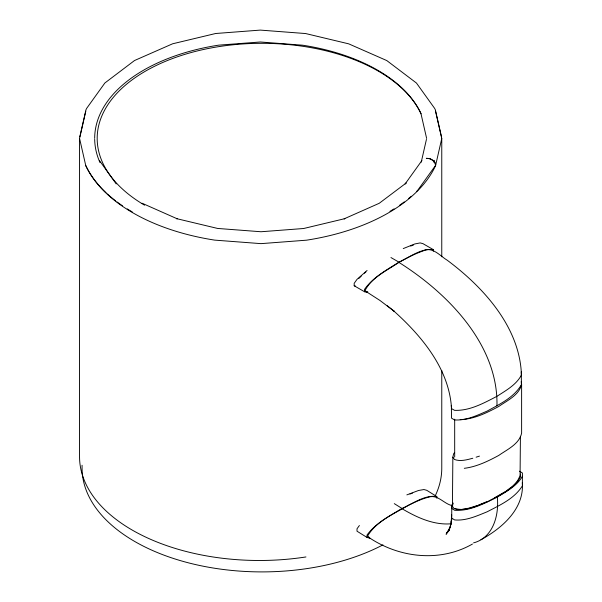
<?xml version="1.0" encoding="UTF-8"?>
<svg xmlns="http://www.w3.org/2000/svg" width="602" height="602" viewBox="0 0 602 602"><rect width="100%" height="100%" fill="white"/><g stroke="black" fill="none" stroke-linecap="round" stroke-linejoin="round"><path stroke-width="0.9" d="M85.777 111.174L79.562 138.422L79.547 456.647A179.855 103.837 0 0 0 305.951 556.948M369.824 538.218L367.017 537.436L367.039 534.997C375.798 523.018 389.592 516.027 401.986 508.434C412.942 503.761 424.425 494.671 436.804 496.552L436.789 498.178M519.496 471.2L522.408 473.006L522.37 485.867C514.529 498.599 499.976 505.093 487.184 511.775C476.867 515.944 466.031 520.986 454.63 519.925L451.726 518.111L451.763 505.251L453.171 503.039M520.414 436.352L520.083 475.256C515.666 489.08 499.479 494.889 487.846 501.564C477.258 505.552 465.527 511.828 453.991 508.555L452.426 506.29L452.854 457.196L453.592 453.87L454.593 452.486M522.453 476.25C516.945 485.98 506.515 491.428 497.312 497.109C499.141 515.086 493.264 537.729 473.541 542.891M451.681 514.868L451.139 522.385L451.763 518.901L450.266 526.615L451.289 522.942L448.926 530.723L450.176 526.961L446.097 534.283L448.099 531.671M452.426 506.29L452.982 503.799M79.818 136.827L86.026 109.617L86.756 108.24L104.868 82.993L134.539 60.516L172.631 43.788L215.697 33.494L260.32 30.1L305.62 33.546L348.693 43.841L386.785 60.569L416.449 83.038L434.569 108.292L435.299 109.669L441.499 136.88M421.249 162.134L426.434 139.386M433.846 162.186L434.26 160.365M435.547 111.227L441.763 138.475L435.645 165.302L417.675 190.345A179.855 103.837 0 0 1 416.464 191.534M521.249 371.818L521.437 384.633C514.01 397.523 499.6 404.235 487.041 411.128C476.769 415.523 466.001 420.745 454.54 419.925L451.538 418.187L451.349 405.372L451.538 408.6L454.54 410.338C469.778 410.955 483.812 403.092 496.959 396.312C505.966 390.48 516.253 384.881 521.437 375.046C519.932 327.27 483.587 287.312 447.158 260.177C439.791 255.76 432.228 245.947 422.762 251.072C414.432 253.984 406.583 258.07 398.93 262.404C387.124 270.426 372.156 277.116 365.233 290.141L365.881 291.391L379.952 300.458L394.19 311.249L387.244 305.741M421.919 160.531L405.116 183.964L406.154 183.031L379.222 203.295L344.126 218.842L344.908 218.639L303.664 228.504L260.997 231.747L217.653 228.451L176.409 218.594L177.191 218.789L142.095 203.243M359.394 525.516L357.024 528.759L357.001 531.197L367.017 537.436M449.604 529.715L446.925 532.522L448.972 530.625M358.672 278.598L361.2 276.175M367.07 270.509L356.971 279.396L354.187 283.331L354.187 285.762L364.556 291.752L367.34 292.474M364.436 273.188L365.85 272.074M506.177 490.969L512.678 486.183L517.825 481.231L520.489 477.055L520.444 473.992M433.305 251.245L433.305 249.627C420.964 248.009 409.729 257.295 398.93 262.148C386.702 269.967 373.105 277.229 364.556 289.321L364.556 291.752M480.923 539.731C501.85 528.33 524.455 508.901 522.325 482.623M505.454 491.495L494.377 497.944M451.681 505.499C444.178 503.671 438.437 495.401 430.385 496.71C422.77 498.411 415.658 501.775 408.668 505.161C394.302 513.739 376.528 521.001 367.717 535.84L368.364 537.097C398.855 557.888 439.753 562.689 472.472 544.035M497.312 497.109C484.061 503.603 469.906 511.233 454.713 510.308L451.809 508.502L451.763 505.251M403.25 248.581L414.801 243.96L420.151 242.915L422.935 243.637L433.305 249.627M406.862 494.882L418.571 490.472L423.974 489.539L426.78 490.321L436.804 496.552M478.62 505.07L486.393 501.88M410.737 246.045L413.386 245.074M409.977 494.009L412.362 493.196M472.803 458.25C466.896 459.808 460.387 461.726 454.412 459.454L452.854 457.196M476.129 457.181L479.463 456.113M477.755 505.424L469.011 508.133L461.734 509.435L456.512 509.224L455.142 508.366M451.146 523.793C433.568 525.283 416.757 517.404 401.986 508.682M460.191 419.617C474.03 419.24 486.83 412.844 498.795 406.448C507.2 400.503 519.33 395.16 521.618 384.159L521.618 433.109C519.33 444.11 507.2 449.453 498.795 455.398C488.011 461.245 476.596 466.791 464.3 468.318M365.881 291.391L367.792 291.835M368.364 537.097L369.651 537.42M354.187 285.762L355.579 286.123M390.954 257.543L398.93 262.148M398.93 262.404C447.429 292.873 498.418 344.57 496.959 405.898M394.28 503.633L401.986 508.434M393.339 310.572C421.746 335.999 449.265 368.86 451.538 408.6M99.398 160.478L116.209 183.911M426.645 138.475L420.941 113.485A167.243 96.553 0 0 0 302.686 45.21L260.32 41.989L218.631 45.158A167.243 96.553 0 0 0 94.68 138.422M79.562 138.422L85.777 165.678A182.361 105.282 0 0 0 214.718 240.123L260.997 243.637L306.599 240.175A182.361 105.282 0 0 0 435.547 165.723A7.555 5.96 24.9 0 0 428.248 158.424L430.182 158.732L433.508 160.583A7.593 6.148 12.8 0 1 435.682 165.114M521.249 381.405L521.437 384.633M454.683 419.203L454.683 457.076M441.763 138.475L441.763 256.791M441.77 370.411L441.77 468.063A179.855 103.837 0 0 1 435.645 494.942M82.068 465.248L82.068 468.063A179.855 103.837 0 0 0 189.178 563.028A179.855 103.837 0 0 0 382.94 544.878M132.229 211.896A179.81 103.815 0 0 1 127.24 208.902M122.432 205.771A179.81 103.815 0 0 1 117.081 201.963M115.614 200.85A179.81 103.815 0 0 1 107.367 193.949M106.095 192.768A179.81 103.815 0 0 1 85.702 165.399M144.578 205.177A164.737 95.108 0 0 1 180.081 55.881A164.737 95.108 0 0 1 421.039 113.808M411.324 196.237A179.855 103.837 0 0 1 408.57 198.54M404.235 201.918A179.855 103.837 0 0 1 399.668 205.184M394.077 208.856A179.855 103.837 0 0 1 389.938 211.362M99.985 162.555A167.243 96.553 0 0 1 94.687 139.318M426.351 158.341L427.616 158.401L426.351 158.341"/></g></svg>
